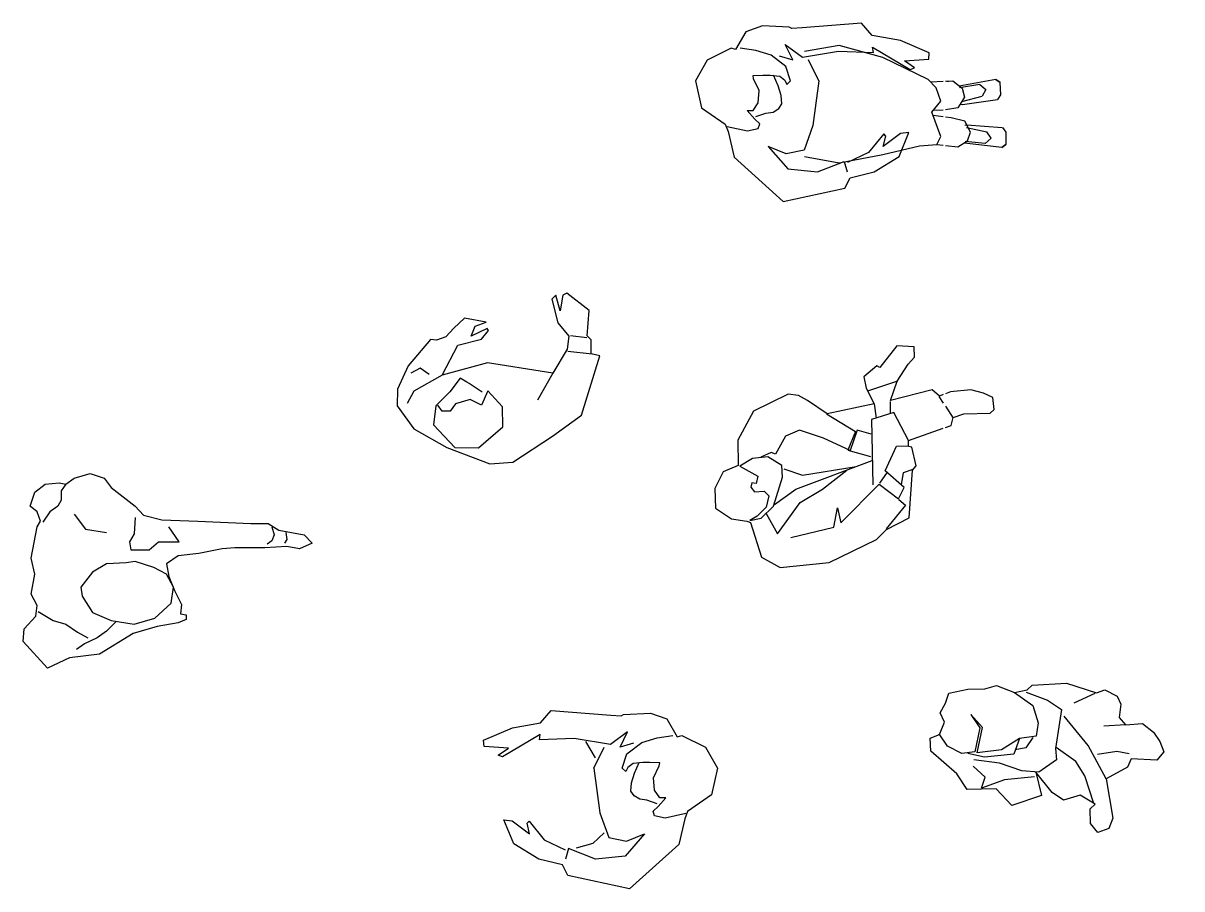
# Model space of a CAD drawing. Header units: inches. Extents: x 4.75 to 8.2, y 3.88 to 6.45.
import ezdxf

# ---------------------------------------------------------------- set-up
doc = ezdxf.new("R2010")
doc.units = ezdxf.units.IN
doc.header["$MEASUREMENT"] = 0
doc.layers.add('persone', color=10, linetype='Continuous')

# ---------------------------------------------------------------- blocks, each defined once
blk = doc.blocks.new('seduta')
for p, q in [((0.0693, 0.1712), (-0.0344, 0.1542)), ((0.1986, 0.1357), (0.0693, 0.1712)), ((0.0089, 0.0665), (-0.0217, 0.1293)), ((0.3336, 0.0704), (0.1986, 0.1357)), ((0.3577, 0.0462), (0.3336, 0.0704)), ((0.3719, 0.0064), (0.3577, 0.0462)), ((0.3898, 0.0651), (0.3953, 0.0659)), ((0.3449, -0.0262), (0.3719, 0.0064)), ((0.3719, -0.0987), (0.3449, -0.0262)), ((0.3591, -0.1228), (0.3719, -0.0987)), ((0.1986, -0.1527), (0.308, -0.1271)), ((0.308, -0.1271), (0.3591, -0.1228)), ((-0.0344, -0.1584), (0.0693, -0.1768)), ((0.0693, -0.1768), (0.1986, -0.1527))]:
    blk.add_line(p, q)
at = {"ltscale": 0.25}
for p, q in [((0.5354, 0.0706), (0.4257, 0.0505)), ((0.5354, 0.0706), (0.5354, 0.0706)), ((0.5482, 0.0621), (0.5354, 0.0706)), ((0.5354, 0.0706), (0.5482, 0.0621)), ((0.487, 0.0552), (0.4271, 0.0462)), ((0.487, 0.0552), (0.5054, 0.041)), ((0.5054, 0.041), (0.4941, 0.0211)), ((0.5496, 0.0251), (0.5482, 0.0621)), ((0.5482, 0.0621), (0.5482, 0.0621)), ((0.4336, 0.0048), (0.4941, 0.0211)), ((0.4356, -0.0035), (0.5397, 0.0109)), ((0.5411, 0.0109), (0.5496, 0.0251)), ((0.4289, -0.0024), (0.4356, -0.0035)), ((0.4425, -0.0653), (0.4491, -0.0638)), ((0.4491, -0.0638), (0.5538, -0.0722)), ((0.4476, -0.0722), (0.5088, -0.085)), ((0.5214, -0.1042), (0.5088, -0.085)), ((0.5552, -0.0721), (0.5646, -0.0858)), ((0.5646, -0.0858), (0.5653, -0.1227)), ((0.553, -0.132), (0.4423, -0.1183)), ((0.5037, -0.1194), (0.4435, -0.1139)), ((0.5037, -0.1194), (0.5214, -0.1042)), ((0.5653, -0.1227), (0.553, -0.132)), ((0.553, -0.132), (0.5653, -0.1227)), ((0.553, -0.132), (0.553, -0.132)), ((0.5653, -0.1227), (0.5653, -0.1227))]:
    blk.add_line(p, q, dxfattribs=at)
for points in [[(-0.1092, 0.1409), (-0.0692, 0.1289), (-0.0914, 0.1743), (-0.0405, 0.1365), (0.0674, 0.1546), (0.1707, 0.151), (0.1686, 0.1668), (0.2804, 0.1), (0.2933, 0.1054), (0.2632, 0.1262), (0.3357, 0.1309), (0.3369, 0.1496), (0.2514, 0.1866), (0.1677, 0.2014), (0.1355, 0.238), (-0.0411, 0.2244), (-0.0719, 0.2218), (-0.0797, 0.2259), (-0.1594, 0.2304), (-0.2081, 0.2126), (-0.2391, 0.1595), (-0.2523, 0.1639), (-0.3232, 0.1285), (-0.3586, 0.0665), (-0.3409, -0.0133), (-0.27, -0.062), (-0.2612, -0.0842), (-0.2433, -0.1607), (-0.0974, -0.2924), (0.0863, -0.2523), (0.1018, -0.2215), (0.1727, -0.2044), (0.2473, -0.1587), (0.2763, -0.0871), (0.2519, -0.0901), (0.1999, -0.1285), (0.2078, -0.0975), (0.2018, -0.091), (0.1564, -0.1469), (0.094, -0.1762)], [(-0.2645, -0.0688), (-0.2036, -0.0825), (-0.1716, -0.0749), (-0.167, -0.0612), (-0.1822, -0.0475), (-0.2051, -0.0216), (-0.1868, -0.0216), (-0.1716, 0.0013), (-0.1685, 0.0378), (-0.1853, 0.0729), (-0.1868, 0.082), (-0.1579, 0.0835), (-0.1365, 0.0835), (-0.1076, 0.0805), (-0.0924, 0.0683), (-0.0863, 0.0561), (-0.0756, 0.0668), (-0.0893, 0.1094), (-0.1335, 0.1429), (-0.1792, 0.1566), (-0.2257, 0.1634)], [(-0.1792, -0.0399), (-0.1487, -0.0292), (-0.1274, -0.0262), (-0.1106, -0.0155), (-0.1015, -0.0018), (-0.103, 0.0226), (-0.1122, 0.0515), (-0.1259, 0.0835)], [(0.0089, 0.0665), (-0.0089, -0.0665), (-0.0354, -0.14), (-0.0885, -0.1506), (-0.1417, -0.1285), (-0.0841, -0.1949), (0.0044, -0.2038), (0.0841, -0.1728), (0.093, -0.2038)], [(0.3422, 0.064), (0.3788, 0.0652)], [(0.3788, -0.0203), (0.3486, -0.0218)], [(0.3788, -0.0406), (0.3488, -0.0366)], [(0.3591, -0.1228), (0.3788, -0.1251)]]:
    blk.add_lwpolyline(points)
for points in [[(0.385, 0.0654), (0.407, 0.0661), (0.4346, 0.045), (0.4419, 0.0177), (0.4219, -0.0133), (0.385, -0.0193)], [(0.385, -0.1258), (0.4221, -0.13), (0.4507, -0.1116), (0.4599, -0.0856), (0.4428, -0.0537), (0.4018, -0.0436), (0.385, -0.0414)]]:
    blk.add_lwpolyline(points, dxfattribs=at)
blk = doc.blocks.new('seduto')
blk.add_line((0.0821, 0.1973), (0.0878, 0.1554))
for points in [[(0.2874, 0.2252), (0.2757, 0.2206), (0.2538, 0.2389), (0.13, 0.2074), (0.1501, 0.2655), (0.1826, 0.3159), (0.2015, 0.3361), (0.2009, 0.3675), (0.1488, 0.3698), (0.0991, 0.3058), (0.0897, 0.3105), (0.0512, 0.2779), (0.0583, 0.2447), (0.0821, 0.1973), (-0.0582, 0.1682), (-0.1168, 0.208), (-0.1435, 0.2227), (-0.1743, 0.2262), (-0.2773, 0.1763), (-0.324, 0.0892), (-0.3227, 0.0146), (-0.3677, -0.0044), (-0.3925, -0.0542), (-0.3907, -0.1128), (-0.3427, -0.1442), (-0.2971, -0.1507), (-0.2858, -0.1548), (-0.2531, -0.2585), (-0.1974, -0.2893), (-0.0524, -0.2743), (0.0885, -0.2055), (0.118, -0.1759), (0.1855, -0.1415), (0.1954, 0.0001), (0.2066, 0.0138), (0.1941, 0.0689), (0.1835, 0.0712), (0.1835, 0.089), (0.2874, 0.1254)], [(0.0631, 0.2364), (0.1519, 0.2661)], [(0.2739, 0.22), (0.2874, 0.1999)], [(0.1289, 0.2051), (0.1295, 0.1678)], [(-0.06, 0.1676), (0.0265, 0.1155), (0.0035, 0.0604), (0.071, 0.0415)], [(0.1835, 0.089), (0.1406, 0.1715), (0.0738, 0.1511), (0.0776, -0.0432)], [(0.0727, 0.1073), (0.0312, 0.1191), (0.01, 0.0587), (-0.0694, 0.0953), (-0.1405, 0.119), (-0.1819, 0.1012), (-0.2114, 0.0478), (-0.2251, 0.0532), (-0.2558, 0.0389)], [(-0.1662, -0.1998), (-0.0383, -0.1689), (-0.0277, -0.112), (-0.017, -0.1558), (0.0966, -0.0408), (0.1546, -0.0846), (0.1712, -0.0514), (0.1149, -0.0011), (0.1484, 0.0718), (0.1829, 0.073)], [(-0.318, 0.0122), (-0.2647, -0.0174), (-0.2694, -0.0387), (-0.2818, -0.0369), (-0.2853, -0.05), (-0.2747, -0.0642), (-0.2457, -0.0624), (-0.2314, -0.0754), (-0.2397, -0.1098), (-0.2663, -0.1364), (-0.2876, -0.1495), (-0.2545, -0.1424), (-0.2172, -0.1062), (-0.1906, -0.0203), (-0.1925, 0.0147), (-0.2345, 0.0401), (-0.2801, 0.0348), (-0.318, 0.0122)], [(-0.2397, -0.128), (-0.2053, -0.1891), (-0.1379, -0.0955), (-0.0722, -0.0557), (0, 0)], [(-0.2148, -0.1015), (-0.1509, -0.0564), (0.0762, 0.0295)], [(-0.1871, 0.0046), (-0.1314, -0.0143), (0.0286, 0.0115)], [(0.1966, 0.0025), (0.1682, -0.007), (0.1623, -0.0425)], [(0.1202, -0.0053), (0.0977, -0.0384)], [(0.1552, -0.0864), (0.1748, -0.1036), (0.1174, -0.1741)]]:
    blk.add_lwpolyline(points)
at = {"ltscale": 0.25}
for points in [[(0.2935, 0.1275), (0.3107, 0.1335), (0.3166, 0.1572), (0.3486, 0.1679), (0.4267, 0.1703), (0.4391, 0.1804), (0.435, 0.2165), (0.4071, 0.229), (0.3698, 0.2398), (0.3088, 0.2336), (0.2935, 0.2276)], [(0.2935, 0.1907), (0.3172, 0.1554)]]:
    blk.add_lwpolyline(points, dxfattribs=at)
blk = doc.blocks.new('umanp-10')
for points in [[(-274.38, -125.94), (-275.53, -122.88), (-277.82, -120.97), (-276.29, -116.38), (-272.85, -113.7), (-268.26, -113.32), (-265.97, -113.7), (-263.29, -111.79), (-257.94, -110.26), (-253.36, -111.79), (-251.06, -114.85), (-243.04, -120.97), (-240.36, -124.03), (-234.24, -125.56), (-222.4, -125.94), (-204.81, -126.71), (-199.08, -126.71), (-195.64, -129), (-187.23, -130.53), (-184.55, -133.21), (-188.76, -135.12), (-192.96, -134.36), (-200.23, -134.74), (-210.16, -134.74), (-214.37, -135.12), (-222.01, -136.65), (-228.89, -137.42), (-232.72, -140.09), (-231.95, -144.3), (-230.04, -148.89), (-227.75, -153.48), (-228.13, -156.54), (-226.22, -156.92), (-226.22, -158.45), (-228.89, -159.6), (-235.77, -160.75), (-243.8, -163.04), (-254.89, -169.93), (-264.82, -171.08), (-272.09, -174.52), (-280.11, -165.72), (-279.73, -161.51), (-275.91, -157.31), (-275.53, -153.86), (-277.44, -150.04), (-276.29, -143.54), (-277.44, -138.18), (-275.53, -127.85)], [(-246.09, -139.71), (-252.59, -140.09), (-257.18, -142.77), (-261, -147.74), (-260.62, -150.8), (-257.18, -156.16), (-251.06, -158.84), (-243.42, -159.98), (-236.54, -158.07), (-231.19, -153.1), (-230.42, -147.74), (-232.72, -143.54), (-236.92, -141.24), (-243.04, -139.33)]]:
    blk.add_lwpolyline(points, close=True)
for points in [[(-265.97, -113.7), (-267.5, -116), (-267.5, -119.06), (-268.65, -120.97), (-271.32, -122.88), (-273.62, -126.32)], [(-263.29, -123.65), (-259.47, -128.62), (-252.59, -129.77)], [(-243.04, -124.79), (-243.42, -130.15), (-244.95, -132.83), (-244.57, -135.5), (-238.45, -135.5), (-235.39, -132.83), (-231.95, -132.83), (-228.51, -132.83), (-231.95, -127.85)], [(-197.93, -127.85), (-197.17, -130.53), (-197.93, -132.44), (-199.46, -133.59)], [(-193.34, -129.77), (-192.96, -132.06), (-193.73, -133.21)], [(-275.14, -155.78), (-270.18, -158.84), (-265.97, -159.98), (-262.15, -162.66), (-258.71, -164.57)], [(-249.53, -159.22), (-252.59, -162.28), (-255.65, -164.57), (-259.85, -166.49), (-262.53, -168.4)]]:
    blk.add_lwpolyline(points)
blk = doc.blocks.new('umanp-05')
at = {"layer": 'persone'}
for p, q in [((-190.82, -190.79), (-194.61, -198.59)), ((-191.37, -194.61), (-187.88, -200.59))]:
    blk.add_line(p, q, dxfattribs=at)
for points in [[(-205.48, -200.04), (-200.51, -198.55), (-203.26, -204.18), (-196.94, -199.48), (-183.56, -201.73), (-170.73, -201.29), (-170.99, -203.25), (-157.11, -194.95), (-155.51, -195.63), (-159.24, -198.21), (-150.24, -198.79), (-150.09, -201.12), (-160.71, -205.7), (-171.11, -207.55), (-175.1, -212.09), (-197.02, -210.4), (-200.84, -210.08), (-201.81, -210.59), (-211.7, -211.14), (-217.75, -208.94), (-221.59, -202.34), (-223.24, -202.89), (-232.04, -198.49), (-236.43, -190.79), (-234.23, -180.89), (-225.44, -174.84), (-224.34, -172.09), (-222.13, -162.59), (-204.01, -146.25), (-181.21, -151.22), (-179.28, -155.05), (-170.48, -157.17), (-161.21, -162.84), (-157.62, -171.73), (-160.65, -171.35), (-167.1, -166.59), (-166.13, -170.43), (-166.86, -171.25), (-172.51, -164.31), (-180.25, -160.66)], [(-190.82, -190.79), (-193.02, -174.29), (-196.32, -165.17), (-202.91, -163.84), (-209.5, -166.59), (-202.36, -158.35), (-191.37, -157.25), (-181.48, -161.1), (-180.38, -157.25)], [(-194.58, -166.95), (-190.44, -163), (-184.31, -161.22)], [(-224.75, -174), (-217.19, -172.3), (-213.22, -173.24), (-212.65, -174.95), (-214.54, -176.65), (-217.38, -179.86), (-215.11, -179.86), (-213.22, -182.7), (-212.84, -187.24), (-214.92, -191.59), (-215.11, -192.72), (-211.52, -192.91), (-208.87, -192.91), (-205.28, -192.53), (-203.38, -191.02), (-202.63, -189.51), (-201.3, -190.83), (-203.01, -196.13), (-208.49, -200.29), (-214.16, -201.99), (-219.93, -202.83)], [(-214.16, -177.59), (-210.38, -178.92), (-207.73, -179.3), (-205.65, -180.62), (-204.52, -182.32), (-204.71, -185.35), (-205.84, -188.94), (-207.55, -192.91)]]:
    blk.add_lwpolyline(points, dxfattribs=at)
blk = doc.blocks.new('umanp-07')
blk.add_lwpolyline([(-198.65, -149.59), (-197.81, -128.28), (-203.42, -114.25), (-193.33, -118.18), (-190.52, -125.47), (-187.44, -127.44), (-186.88, -126.87), (-189.96, -122.11), (-186.6, -122.95), (-184.92, -126.31), (-184.36, -119.3), (-188, -116.22), (-191.09, -113.97), (-192.49, -111.17), (-192.49, -109.21), (-201.73, -103.04), (-209.58, -100.51), (-214.91, -101.07), (-221.63, -107.24), (-226.4, -118.46), (-230.04, -132.76), (-228.64, -140.06), (-218.83, -151.83), (-210.98, -160.25), (-191.37, -163.89), (-191.09, -161.09), (-186.6, -160.53), (-185.48, -159.13), (-177.35, -158.85), (-172.59, -150.99), (-173.43, -149.87), (-178.47, -149.59), (-173.71, -147.63), (-175.11, -146.51), (-182.4, -149.31), (-186.32, -153.24), (-190.52, -153.24)], close=True)
for points in [[(-203.42, -114.25), (-209.58, -105.84), (-213.79, -104.16)], [(-203.7, -110.05), (-202.01, -106.96), (-203.98, -104.16)], [(-207.34, -127.72), (-205.1, -123.23), (-204.82, -122.39), (-204.26, -121.27), (-203.7, -120.14), (-208.46, -117.34), (-213.51, -113.41), (-219.67, -113.41), (-226.12, -120.98), (-225.28, -128.56), (-217.71, -135.57), (-211.26, -134.73), (-206.78, -129.4), (-211.54, -128), (-210.14, -124.07), (-212.1, -119.58), (-214.63, -118.18), (-214.91, -115.66), (-213.22, -113.97)], [(-198.65, -149.59), (-207.9, -145.66)], [(-191.09, -153.52), (-191.09, -161.37)], [(-186.04, -153.8), (-186.04, -159.13)]]:
    blk.add_lwpolyline(points)
blk = doc.blocks.new('umanp-09')
blk.add_lwpolyline([(-277.77, -175.79), (-277.17, -171.56), (-278.07, -169.45), (-274.75, -158.57), (-268.41, -150.42), (-268.41, -147.4), (-265.09, -144.38), (-262.08, -144.08), (-258.15, -146.19), (-255.13, -144.98), (-253.62, -139.55), (-249.7, -137.13), (-246.08, -136.22), (-242.46, -136.22), (-240.65, -139.24), (-243.97, -147.1), (-241.85, -149.21), (-240.65, -157.06), (-227.67, -159.48), (-224.95, -161.9), (-224.95, -165.82), (-228.57, -167.03), (-233.1, -165.52), (-234.01, -163.41), (-238.53, -167.03), (-238.84, -172.77), (-242.46, -175.49), (-250.61, -178.21), (-242.76, -179.11), (-243.06, -189.38), (-250, -192.4), (-253.02, -201.46), (-259.06, -202.97), (-269.02, -208.41), (-273.24, -207.2), (-273.24, -203.88), (-276.56, -200.86), (-279.88, -201.16), (-282.3, -198.44), (-285.01, -196.33), (-284.11, -189.98), (-282.3, -184.55), (-282, -180.62)], close=True)
for points in [[(-255.13, -144.98), (-257.25, -151.93)], [(-245.78, -147.1), (-247.89, -150.72), (-249.1, -157.06)], [(-268.41, -151.02), (-267.81, -158.57)], [(-240.65, -157.06), (-253.02, -158.88), (-264.79, -163.1)], [(-276.56, -172.16), (-271.73, -166.43), (-267.21, -163.1), (-255.74, -169.45), (-252.12, -170.35), (-250.3, -177.3), (-252.72, -182.43), (-257.55, -188.47), (-261.47, -196.03)], [(-234.31, -163.71), (-243.97, -163.41), (-249.4, -164.61), (-256.04, -169.14)], [(-277.77, -175.79), (-271.73, -171.56), (-265.7, -171.86), (-261.77, -173.98), (-262.98, -179.41), (-261.47, -186.36), (-263.28, -194.21), (-270.53, -189.68), (-275.96, -191.8), (-270.83, -190.59), (-263.89, -194.82), (-264.79, -199.05), (-268.72, -202.67), (-273.54, -203.88)], [(-261.77, -175.19), (-259.36, -178.51), (-259.96, -182.13)], [(-262.98, -179.41), (-258.76, -183.04), (-261.17, -192.4), (-264.19, -197.23)], [(-249.4, -179.11), (-251.81, -188.78), (-251.81, -196.93), (-254.83, -194.52), (-259.66, -196.93)]]:
    blk.add_lwpolyline(points)

msp = doc.modelspace()

# ---------------------------------------------------------------- block references
at = {"linetype": 'ByBlock'}
for name, p in [('seduta', (7.1088, 6.2156)), ('seduto', (7.2002, 5.124))]:
    msp.add_blockref(name, p, dxfattribs=at)
at = {"layer": 'persone'}
for name, p, xscale, yscale, zscale, rotation in [('umanp-07', (5.1654, 7.3983), 0.009247995794569986, 0.009247995794572361, 0.009247995794570753, 83.34123206889288), ('umanp-09', (10.043, 2.6572), 0.008999999999999902, 0.009000000000000341, 0.009000000000000001, 290.0519293565673), ('umanp-05', (4.9111, 2.7015), 0.008055450708411627, 0.008055450708411627, 0.0080554507084135, 180)]:
    msp.add_blockref(name, p, dxfattribs=dict(at, xscale=xscale, yscale=yscale, zscale=zscale, rotation=rotation))
at = {"layer": 'persone', "xscale": 0.008999999999993236, "yscale": 0.009000000000000341, "zscale": 0.009}
msp.add_blockref('umanp-10', (7.2715, 6.1066), dxfattribs=at)

doc.saveas('drawing.dxf')
